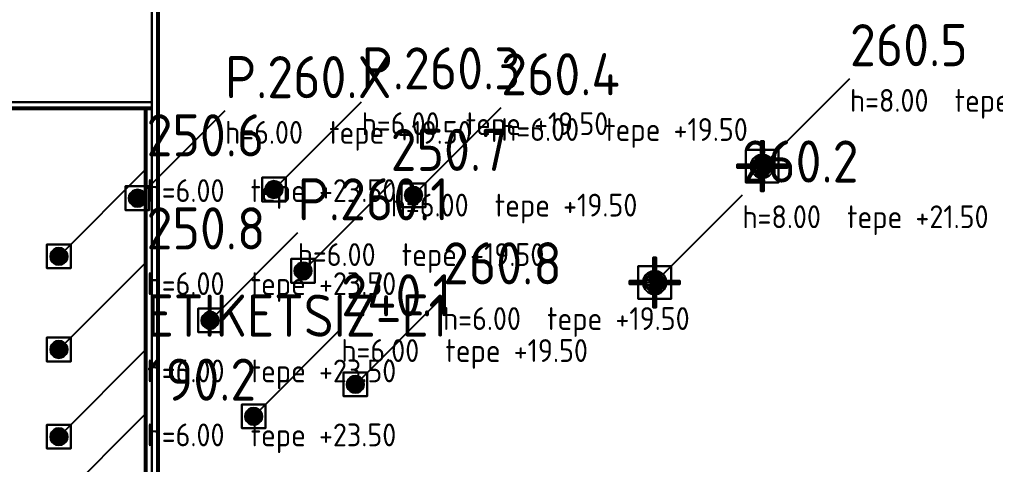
# Model space of a CAD drawing. Header units: millimetres. Extents: x 0 to 319848, y 0 to 191687.
# Drawn here: x 186377 to 242035, y 91239 to 116594 of the extents above; entities that cross this region are included whole.
import ezdxf

# ---------------------------------------------------------------- set-up
doc = ezdxf.new("R2010")
doc.units = ezdxf.units.MM
for name, color, linetype in [('00-SINIR', 8, 'Continuous'), ('05-CEPHE', 253, 'Continuous'), ('10-CATI-DOSEME', 254, 'Continuous'), ('11-PARAPET', 9, 'Continuous'), ('20-BACA-240', 110, 'Continuous'), ('20-BACA-250', 130, 'Continuous'), ('20-BACA-260', 150, 'Continuous'), ('20-BACA-ETIKETSIZ', 22, 'Continuous'), ('20-BACA-P', 92, 'Continuous'), ('30-BACA-KODU', 7, 'Continuous'), ('31-KILAVUZ-CIZGI', 8, 'Continuous')]:
    doc.layers.add(name, color=color, linetype=linetype)
doc.styles.add('ANNOT', font='isocp.shx')

# ---------------------------------------------------------------- blocks, each defined once
blk = doc.blocks.new('BACA_240_D800_H6000')
at = {"layer": '20-BACA-240'}
mesh = blk.add_polyface(dxfattribs=at)
corners = [(-680, -680), (680, -680), (680, 680), (-680, 680), (-680, -680, 400), (680, -680, 400), (680, 680, 400), (-680, 680, 400), (400, 0, 400), (380, 124, 400), (380, 124, 5550), (400, 0, 5550), (324, 235, 400), (324, 235, 5550), (235, 324, 400), (235, 324, 5550), (124, 380, 400), (124, 380, 5550), (0, 400, 400), (0, 400, 5550), (-124, 380, 400), (-124, 380, 5550), (-235, 324, 400), (-235, 324, 5550), (-324, 235, 400), (-324, 235, 5550), (-380, 124, 400), (-380, 124, 5550), (-400, 0, 400), (-400, 0, 5550), (-380, -124, 400), (-380, -124, 5550), (-324, -235, 400), (-324, -235, 5550), (-235, -324, 400), (-235, -324, 5550), (-124, -380, 400), (-124, -380, 5550), (0, -400, 400), (0, -400, 5550), (124, -380, 400), (124, -380, 5550), (235, -324, 400), (235, -324, 5550), (324, -235, 400), (324, -235, 5550), (380, -124, 400), (380, -124, 5550), (488, 0, 3130), (464, 151, 3130), (464, 151, 3270), (488, 0, 3270), (395, 287, 3130), (395, 287, 3270), (287, 395, 3130), (287, 395, 3270), (151, 464, 3130), (151, 464, 3270), (0, 488, 3130), (0, 488, 3270), (-151, 464, 3130), (-151, 464, 3270), (-287, 395, 3130), (-287, 395, 3270), (-395, 287, 3130), (-395, 287, 3270), (-464, 151, 3130), (-464, 151, 3270), (-488, 0, 3130), (-488, 0, 3270), (-464, -151, 3130), (-464, -151, 3270), (-395, -287, 3130), (-395, -287, 3270), (-287, -395, 3130), (-287, -395, 3270), (-151, -464, 3130), (-151, -464, 3270), (0, -488, 3130), (0, -488, 3270), (151, -464, 3130), (151, -464, 3270), (287, -395, 3130), (287, -395, 3270), (395, -287, 3130), (395, -287, 3270), (464, -151, 3130), (464, -151, 3270), (335, 109, 5850), (352, 0, 5850), (285, 207, 5850), (207, 285, 5850), (109, 335, 5850), (0, 352, 5850), (-109, 335, 5850), (-207, 285, 5850), (-285, 207, 5850), (-335, 109, 5850), (-352, 0, 5850), (-335, -109, 5850), (-285, -207, 5850), (-207, -285, 5850), (-109, -335, 5850), (0, -352, 5850), (109, -335, 5850), (207, -285, 5850), (285, -207, 5850), (335, -109, 5850), (380, 0, 5850), (361, 117, 5850), (361, 117, 6000), (380, 0, 6000), (307, 223, 5850), (307, 223, 6000), (223, 307, 5850), (223, 307, 6000), (117, 361, 5850), (117, 361, 6000), (0, 380, 5850), (0, 380, 6000), (-117, 361, 5850), (-117, 361, 6000), (-223, 307, 5850), (-223, 307, 6000), (-307, 223, 5850), (-307, 223, 6000), (-361, 117, 5850), (-361, 117, 6000), (-380, 0, 5850), (-380, 0, 6000), (-361, -117, 5850), (-361, -117, 6000), (-307, -223, 5850), (-307, -223, 6000), (-223, -307, 5850), (-223, -307, 6000), (-117, -361, 5850), (-117, -361, 6000), (0, -380, 5850), (0, -380, 6000), (117, -361, 5850), (117, -361, 6000), (223, -307, 5850), (223, -307, 6000), (307, -223, 5850), (307, -223, 6000), (361, -117, 5850), (361, -117, 6000)]
mesh.append_faces([[corners[k] for k in face] for face in [(0, 1, 2, 3), (4, 5, 6, 7), (0, 1, 5, 4), (1, 2, 6, 5), (2, 3, 7, 6), (3, 0, 4, 7), (8, 9, 10, 11), (9, 12, 13, 10), (12, 14, 15, 13), (14, 16, 17, 15), (16, 18, 19, 17), (18, 20, 21, 19), (20, 22, 23, 21), (22, 24, 25, 23), (24, 26, 27, 25), (26, 28, 29, 27), (28, 30, 31, 29), (30, 32, 33, 31), (32, 34, 35, 33), (34, 36, 37, 35), (36, 38, 39, 37), (38, 40, 41, 39), (40, 42, 43, 41), (42, 44, 45, 43), (44, 46, 47, 45), (46, 8, 11, 47), (8, 9, 12), (11, 10, 13), (8, 12, 14), (11, 13, 15), (8, 14, 16), (11, 15, 17), (8, 16, 18), (11, 17, 19), (8, 18, 20), (11, 19, 21), (8, 20, 22), (11, 21, 23), (8, 22, 24), (11, 23, 25), (8, 24, 26), (11, 25, 27), (8, 26, 28), (11, 27, 29), (8, 28, 30), (11, 29, 31), (8, 30, 32), (11, 31, 33), (8, 32, 34), (11, 33, 35), (8, 34, 36), (11, 35, 37), (8, 36, 38), (11, 37, 39), (8, 38, 40), (11, 39, 41), (8, 40, 42), (11, 41, 43), (8, 42, 44), (11, 43, 45), (8, 44, 46), (11, 45, 47), (48, 49, 50, 51), (49, 52, 53, 50), (52, 54, 55, 53), (54, 56, 57, 55), (56, 58, 59, 57), (58, 60, 61, 59), (60, 62, 63, 61), (62, 64, 65, 63), (64, 66, 67, 65), (66, 68, 69, 67), (68, 70, 71, 69), (70, 72, 73, 71), (72, 74, 75, 73), (74, 76, 77, 75), (76, 78, 79, 77), (78, 80, 81, 79), (80, 82, 83, 81), (82, 84, 85, 83), (84, 86, 87, 85), (86, 48, 51, 87), (11, 10, 88, 89), (10, 13, 90, 88), (13, 15, 91, 90), (15, 17, 92, 91), (17, 19, 93, 92), (19, 21, 94, 93), (21, 23, 95, 94), (23, 25, 96, 95), (25, 27, 97, 96), (27, 29, 98, 97), (29, 31, 99, 98), (31, 33, 100, 99), (33, 35, 101, 100), (35, 37, 102, 101), (37, 39, 103, 102), (39, 41, 104, 103), (41, 43, 105, 104), (43, 45, 106, 105), (45, 47, 107, 106), (47, 11, 89, 107), (108, 109, 110, 111), (109, 112, 113, 110), (112, 114, 115, 113), (114, 116, 117, 115), (116, 118, 119, 117), (118, 120, 121, 119), (120, 122, 123, 121), (122, 124, 125, 123), (124, 126, 127, 125), (126, 128, 129, 127), (128, 130, 131, 129), (130, 132, 133, 131), (132, 134, 135, 133), (134, 136, 137, 135), (136, 138, 139, 137), (138, 140, 141, 139), (140, 142, 143, 141), (142, 144, 145, 143), (144, 146, 147, 145), (146, 108, 111, 147), (108, 109, 112), (111, 110, 113), (108, 112, 114), (111, 113, 115), (108, 114, 116), (111, 115, 117), (108, 116, 118), (111, 117, 119), (108, 118, 120), (111, 119, 121), (108, 120, 122), (111, 121, 123), (108, 122, 124), (111, 123, 125), (108, 124, 126), (111, 125, 127), (108, 126, 128), (111, 127, 129), (108, 128, 130), (111, 129, 131), (108, 130, 132), (111, 131, 133), (108, 132, 134), (111, 133, 135), (108, 134, 136), (111, 135, 137), (108, 136, 138), (111, 137, 139), (108, 138, 140), (111, 139, 141), (108, 140, 142), (111, 141, 143), (108, 142, 144), (111, 143, 145), (108, 144, 146), (111, 145, 147)]])
blk = doc.blocks.new('BACA_250_D800_H6000')
at = {"layer": '20-BACA-250'}
mesh = blk.add_polyface(dxfattribs=at)
corners = [(-680, -680), (680, -680), (680, 680), (-680, 680), (-680, -680, 400), (680, -680, 400), (680, 680, 400), (-680, 680, 400), (400, 0, 400), (380, 124, 400), (380, 124, 5550), (400, 0, 5550), (324, 235, 400), (324, 235, 5550), (235, 324, 400), (235, 324, 5550), (124, 380, 400), (124, 380, 5550), (0, 400, 400), (0, 400, 5550), (-124, 380, 400), (-124, 380, 5550), (-235, 324, 400), (-235, 324, 5550), (-324, 235, 400), (-324, 235, 5550), (-380, 124, 400), (-380, 124, 5550), (-400, 0, 400), (-400, 0, 5550), (-380, -124, 400), (-380, -124, 5550), (-324, -235, 400), (-324, -235, 5550), (-235, -324, 400), (-235, -324, 5550), (-124, -380, 400), (-124, -380, 5550), (0, -400, 400), (0, -400, 5550), (124, -380, 400), (124, -380, 5550), (235, -324, 400), (235, -324, 5550), (324, -235, 400), (324, -235, 5550), (380, -124, 400), (380, -124, 5550), (488, 0, 3130), (464, 151, 3130), (464, 151, 3270), (488, 0, 3270), (395, 287, 3130), (395, 287, 3270), (287, 395, 3130), (287, 395, 3270), (151, 464, 3130), (151, 464, 3270), (0, 488, 3130), (0, 488, 3270), (-151, 464, 3130), (-151, 464, 3270), (-287, 395, 3130), (-287, 395, 3270), (-395, 287, 3130), (-395, 287, 3270), (-464, 151, 3130), (-464, 151, 3270), (-488, 0, 3130), (-488, 0, 3270), (-464, -151, 3130), (-464, -151, 3270), (-395, -287, 3130), (-395, -287, 3270), (-287, -395, 3130), (-287, -395, 3270), (-151, -464, 3130), (-151, -464, 3270), (0, -488, 3130), (0, -488, 3270), (151, -464, 3130), (151, -464, 3270), (287, -395, 3130), (287, -395, 3270), (395, -287, 3130), (395, -287, 3270), (464, -151, 3130), (464, -151, 3270), (335, 109, 5850), (352, 0, 5850), (285, 207, 5850), (207, 285, 5850), (109, 335, 5850), (0, 352, 5850), (-109, 335, 5850), (-207, 285, 5850), (-285, 207, 5850), (-335, 109, 5850), (-352, 0, 5850), (-335, -109, 5850), (-285, -207, 5850), (-207, -285, 5850), (-109, -335, 5850), (0, -352, 5850), (109, -335, 5850), (207, -285, 5850), (285, -207, 5850), (335, -109, 5850), (380, 0, 5850), (361, 117, 5850), (361, 117, 6000), (380, 0, 6000), (307, 223, 5850), (307, 223, 6000), (223, 307, 5850), (223, 307, 6000), (117, 361, 5850), (117, 361, 6000), (0, 380, 5850), (0, 380, 6000), (-117, 361, 5850), (-117, 361, 6000), (-223, 307, 5850), (-223, 307, 6000), (-307, 223, 5850), (-307, 223, 6000), (-361, 117, 5850), (-361, 117, 6000), (-380, 0, 5850), (-380, 0, 6000), (-361, -117, 5850), (-361, -117, 6000), (-307, -223, 5850), (-307, -223, 6000), (-223, -307, 5850), (-223, -307, 6000), (-117, -361, 5850), (-117, -361, 6000), (0, -380, 5850), (0, -380, 6000), (117, -361, 5850), (117, -361, 6000), (223, -307, 5850), (223, -307, 6000), (307, -223, 5850), (307, -223, 6000), (361, -117, 5850), (361, -117, 6000)]
mesh.append_faces([[corners[k] for k in face] for face in [(0, 1, 2, 3), (4, 5, 6, 7), (0, 1, 5, 4), (1, 2, 6, 5), (2, 3, 7, 6), (3, 0, 4, 7), (8, 9, 10, 11), (9, 12, 13, 10), (12, 14, 15, 13), (14, 16, 17, 15), (16, 18, 19, 17), (18, 20, 21, 19), (20, 22, 23, 21), (22, 24, 25, 23), (24, 26, 27, 25), (26, 28, 29, 27), (28, 30, 31, 29), (30, 32, 33, 31), (32, 34, 35, 33), (34, 36, 37, 35), (36, 38, 39, 37), (38, 40, 41, 39), (40, 42, 43, 41), (42, 44, 45, 43), (44, 46, 47, 45), (46, 8, 11, 47), (8, 9, 12), (11, 10, 13), (8, 12, 14), (11, 13, 15), (8, 14, 16), (11, 15, 17), (8, 16, 18), (11, 17, 19), (8, 18, 20), (11, 19, 21), (8, 20, 22), (11, 21, 23), (8, 22, 24), (11, 23, 25), (8, 24, 26), (11, 25, 27), (8, 26, 28), (11, 27, 29), (8, 28, 30), (11, 29, 31), (8, 30, 32), (11, 31, 33), (8, 32, 34), (11, 33, 35), (8, 34, 36), (11, 35, 37), (8, 36, 38), (11, 37, 39), (8, 38, 40), (11, 39, 41), (8, 40, 42), (11, 41, 43), (8, 42, 44), (11, 43, 45), (8, 44, 46), (11, 45, 47), (48, 49, 50, 51), (49, 52, 53, 50), (52, 54, 55, 53), (54, 56, 57, 55), (56, 58, 59, 57), (58, 60, 61, 59), (60, 62, 63, 61), (62, 64, 65, 63), (64, 66, 67, 65), (66, 68, 69, 67), (68, 70, 71, 69), (70, 72, 73, 71), (72, 74, 75, 73), (74, 76, 77, 75), (76, 78, 79, 77), (78, 80, 81, 79), (80, 82, 83, 81), (82, 84, 85, 83), (84, 86, 87, 85), (86, 48, 51, 87), (11, 10, 88, 89), (10, 13, 90, 88), (13, 15, 91, 90), (15, 17, 92, 91), (17, 19, 93, 92), (19, 21, 94, 93), (21, 23, 95, 94), (23, 25, 96, 95), (25, 27, 97, 96), (27, 29, 98, 97), (29, 31, 99, 98), (31, 33, 100, 99), (33, 35, 101, 100), (35, 37, 102, 101), (37, 39, 103, 102), (39, 41, 104, 103), (41, 43, 105, 104), (43, 45, 106, 105), (45, 47, 107, 106), (47, 11, 89, 107), (108, 109, 110, 111), (109, 112, 113, 110), (112, 114, 115, 113), (114, 116, 117, 115), (116, 118, 119, 117), (118, 120, 121, 119), (120, 122, 123, 121), (122, 124, 125, 123), (124, 126, 127, 125), (126, 128, 129, 127), (128, 130, 131, 129), (130, 132, 133, 131), (132, 134, 135, 133), (134, 136, 137, 135), (136, 138, 139, 137), (138, 140, 141, 139), (140, 142, 143, 141), (142, 144, 145, 143), (144, 146, 147, 145), (146, 108, 111, 147), (108, 109, 112), (111, 110, 113), (108, 112, 114), (111, 113, 115), (108, 114, 116), (111, 115, 117), (108, 116, 118), (111, 117, 119), (108, 118, 120), (111, 119, 121), (108, 120, 122), (111, 121, 123), (108, 122, 124), (111, 123, 125), (108, 124, 126), (111, 125, 127), (108, 126, 128), (111, 127, 129), (108, 128, 130), (111, 129, 131), (108, 130, 132), (111, 131, 133), (108, 132, 134), (111, 133, 135), (108, 134, 136), (111, 135, 137), (108, 136, 138), (111, 137, 139), (108, 138, 140), (111, 139, 141), (108, 140, 142), (111, 141, 143), (108, 142, 144), (111, 143, 145), (108, 144, 146), (111, 145, 147)]])
blk = doc.blocks.new('BACA_260_D1100_H8000')
at = {"layer": '20-BACA-260'}
for p, q in [((0, 1430, 180), (0, 550, 4400)), ((-1430, 0, 180), (-550, 0, 4400)), ((1430, 0, 180), (550, 0, 4400)), ((0, -1430, 180), (0, -550, 4400))]:
    blk.add_line(p, q, dxfattribs=at)
mesh = blk.add_polyface(dxfattribs=at)
corners = [(-90, 495), (90, 495), (90, 1430), (-90, 1430), (-90, 495, 180), (90, 495, 180), (90, 1430, 180), (-90, 1430, 180)]
mesh.append_faces([[corners[k] for k in face] for face in [(0, 1, 2, 3), (4, 5, 6, 7), (0, 1, 5, 4), (1, 2, 6, 5), (2, 3, 7, 6), (3, 0, 4, 7)]])
mesh = blk.add_polyface(dxfattribs=at)
corners = [(-935, -935), (935, -935), (935, 935), (-935, 935), (-935, -935, 400), (935, -935, 400), (935, 935, 400), (-935, 935, 400), (550, 0, 400), (523, 170, 400), (523, 170, 7550), (550, 0, 7550), (445, 323, 400), (445, 323, 7550), (323, 445, 400), (323, 445, 7550), (170, 523, 400), (170, 523, 7550), (0, 550, 400), (0, 550, 7550), (-170, 523, 400), (-170, 523, 7550), (-323, 445, 400), (-323, 445, 7550), (-445, 323, 400), (-445, 323, 7550), (-523, 170, 400), (-523, 170, 7550), (-550, 0, 400), (-550, 0, 7550), (-523, -170, 400), (-523, -170, 7550), (-445, -323, 400), (-445, -323, 7550), (-323, -445, 400), (-323, -445, 7550), (-170, -523, 400), (-170, -523, 7550), (0, -550, 400), (0, -550, 7550), (170, -523, 400), (170, -523, 7550), (323, -445, 400), (323, -445, 7550), (445, -323, 400), (445, -323, 7550), (523, -170, 400), (523, -170, 7550), (671, 0, 4130), (638, 207, 4130), (638, 207, 4270), (671, 0, 4270), (543, 394, 4130), (543, 394, 4270), (394, 543, 4130), (394, 543, 4270), (207, 638, 4130), (207, 638, 4270), (0, 671, 4130), (0, 671, 4270), (-207, 638, 4130), (-207, 638, 4270), (-394, 543, 4130), (-394, 543, 4270), (-543, 394, 4130), (-543, 394, 4270), (-638, 207, 4130), (-638, 207, 4270), (-671, 0, 4130), (-671, 0, 4270), (-638, -207, 4130), (-638, -207, 4270), (-543, -394, 4130), (-543, -394, 4270), (-394, -543, 4130), (-394, -543, 4270), (-207, -638, 4130), (-207, -638, 4270), (0, -671, 4130), (0, -671, 4270), (207, -638, 4130), (207, -638, 4270), (394, -543, 4130), (394, -543, 4270), (543, -394, 4130), (543, -394, 4270), (638, -207, 4130), (638, -207, 4270), (460, 150, 7850), (484, 0, 7850), (392, 284, 7850), (284, 392, 7850), (150, 460, 7850), (0, 484, 7850), (-150, 460, 7850), (-284, 392, 7850), (-392, 284, 7850), (-460, 150, 7850), (-484, 0, 7850), (-460, -150, 7850), (-392, -284, 7850), (-284, -392, 7850), (-150, -460, 7850), (0, -484, 7850), (150, -460, 7850), (284, -392, 7850), (392, -284, 7850), (460, -150, 7850), (522, 0, 7850), (497, 161, 7850), (497, 161, 8000), (522, 0, 8000), (423, 307, 7850), (423, 307, 8000), (307, 423, 7850), (307, 423, 8000), (161, 497, 7850), (161, 497, 8000), (0, 522, 7850), (0, 522, 8000), (-161, 497, 7850), (-161, 497, 8000), (-307, 423, 7850), (-307, 423, 8000), (-423, 307, 7850), (-423, 307, 8000), (-497, 161, 7850), (-497, 161, 8000), (-522, 0, 7850), (-522, 0, 8000), (-497, -161, 7850), (-497, -161, 8000), (-423, -307, 7850), (-423, -307, 8000), (-307, -423, 7850), (-307, -423, 8000), (-161, -497, 7850), (-161, -497, 8000), (0, -522, 7850), (0, -522, 8000), (161, -497, 7850), (161, -497, 8000), (307, -423, 7850), (307, -423, 8000), (423, -307, 7850), (423, -307, 8000), (497, -161, 7850), (497, -161, 8000)]
mesh.append_faces([[corners[k] for k in face] for face in [(0, 1, 2, 3), (4, 5, 6, 7), (0, 1, 5, 4), (1, 2, 6, 5), (2, 3, 7, 6), (3, 0, 4, 7), (8, 9, 10, 11), (9, 12, 13, 10), (12, 14, 15, 13), (14, 16, 17, 15), (16, 18, 19, 17), (18, 20, 21, 19), (20, 22, 23, 21), (22, 24, 25, 23), (24, 26, 27, 25), (26, 28, 29, 27), (28, 30, 31, 29), (30, 32, 33, 31), (32, 34, 35, 33), (34, 36, 37, 35), (36, 38, 39, 37), (38, 40, 41, 39), (40, 42, 43, 41), (42, 44, 45, 43), (44, 46, 47, 45), (46, 8, 11, 47), (8, 9, 12), (11, 10, 13), (8, 12, 14), (11, 13, 15), (8, 14, 16), (11, 15, 17), (8, 16, 18), (11, 17, 19), (8, 18, 20), (11, 19, 21), (8, 20, 22), (11, 21, 23), (8, 22, 24), (11, 23, 25), (8, 24, 26), (11, 25, 27), (8, 26, 28), (11, 27, 29), (8, 28, 30), (11, 29, 31), (8, 30, 32), (11, 31, 33), (8, 32, 34), (11, 33, 35), (8, 34, 36), (11, 35, 37), (8, 36, 38), (11, 37, 39), (8, 38, 40), (11, 39, 41), (8, 40, 42), (11, 41, 43), (8, 42, 44), (11, 43, 45), (8, 44, 46), (11, 45, 47), (48, 49, 50, 51), (49, 52, 53, 50), (52, 54, 55, 53), (54, 56, 57, 55), (56, 58, 59, 57), (58, 60, 61, 59), (60, 62, 63, 61), (62, 64, 65, 63), (64, 66, 67, 65), (66, 68, 69, 67), (68, 70, 71, 69), (70, 72, 73, 71), (72, 74, 75, 73), (74, 76, 77, 75), (76, 78, 79, 77), (78, 80, 81, 79), (80, 82, 83, 81), (82, 84, 85, 83), (84, 86, 87, 85), (86, 48, 51, 87), (11, 10, 88, 89), (10, 13, 90, 88), (13, 15, 91, 90), (15, 17, 92, 91), (17, 19, 93, 92), (19, 21, 94, 93), (21, 23, 95, 94), (23, 25, 96, 95), (25, 27, 97, 96), (27, 29, 98, 97), (29, 31, 99, 98), (31, 33, 100, 99), (33, 35, 101, 100), (35, 37, 102, 101), (37, 39, 103, 102), (39, 41, 104, 103), (41, 43, 105, 104), (43, 45, 106, 105), (45, 47, 107, 106), (47, 11, 89, 107), (108, 109, 110, 111), (109, 112, 113, 110), (112, 114, 115, 113), (114, 116, 117, 115), (116, 118, 119, 117), (118, 120, 121, 119), (120, 122, 123, 121), (122, 124, 125, 123), (124, 126, 127, 125), (126, 128, 129, 127), (128, 130, 131, 129), (130, 132, 133, 131), (132, 134, 135, 133), (134, 136, 137, 135), (136, 138, 139, 137), (138, 140, 141, 139), (140, 142, 143, 141), (142, 144, 145, 143), (144, 146, 147, 145), (146, 108, 111, 147), (108, 109, 112), (111, 110, 113), (108, 112, 114), (111, 113, 115), (108, 114, 116), (111, 115, 117), (108, 116, 118), (111, 117, 119), (108, 118, 120), (111, 119, 121), (108, 120, 122), (111, 121, 123), (108, 122, 124), (111, 123, 125), (108, 124, 126), (111, 125, 127), (108, 126, 128), (111, 127, 129), (108, 128, 130), (111, 129, 131), (108, 130, 132), (111, 131, 133), (108, 132, 134), (111, 133, 135), (108, 134, 136), (111, 135, 137), (108, 136, 138), (111, 137, 139), (108, 138, 140), (111, 139, 141), (108, 140, 142), (111, 141, 143), (108, 142, 144), (111, 143, 145), (108, 144, 146), (111, 145, 147)]])
mesh = blk.add_polyface(dxfattribs=at)
corners = [(-1430, -90), (-495, -90), (-495, 90), (-1430, 90), (-1430, -90, 180), (-495, -90, 180), (-495, 90, 180), (-1430, 90, 180)]
mesh.append_faces([[corners[k] for k in face] for face in [(0, 1, 2, 3), (4, 5, 6, 7), (0, 1, 5, 4), (1, 2, 6, 5), (2, 3, 7, 6), (3, 0, 4, 7)]])
mesh = blk.add_polyface(dxfattribs=at)
corners = [(495, -90), (1430, -90), (1430, 90), (495, 90), (495, -90, 180), (1430, -90, 180), (1430, 90, 180), (495, 90, 180)]
mesh.append_faces([[corners[k] for k in face] for face in [(0, 1, 2, 3), (4, 5, 6, 7), (0, 1, 5, 4), (1, 2, 6, 5), (2, 3, 7, 6), (3, 0, 4, 7)]])
mesh = blk.add_polyface(dxfattribs=at)
corners = [(-90, -1430), (90, -1430), (90, -495), (-90, -495), (-90, -1430, 180), (90, -1430, 180), (90, -495, 180), (-90, -495, 180)]
mesh.append_faces([[corners[k] for k in face] for face in [(0, 1, 2, 3), (4, 5, 6, 7), (0, 1, 5, 4), (1, 2, 6, 5), (2, 3, 7, 6), (3, 0, 4, 7)]])
blk = doc.blocks.new('BACA_260_D800_H6000')
at = {"layer": '20-BACA-260'}
mesh = blk.add_polyface(dxfattribs=at)
corners = [(-680, -680), (680, -680), (680, 680), (-680, 680), (-680, -680, 400), (680, -680, 400), (680, 680, 400), (-680, 680, 400), (400, 0, 400), (380, 124, 400), (380, 124, 5550), (400, 0, 5550), (324, 235, 400), (324, 235, 5550), (235, 324, 400), (235, 324, 5550), (124, 380, 400), (124, 380, 5550), (0, 400, 400), (0, 400, 5550), (-124, 380, 400), (-124, 380, 5550), (-235, 324, 400), (-235, 324, 5550), (-324, 235, 400), (-324, 235, 5550), (-380, 124, 400), (-380, 124, 5550), (-400, 0, 400), (-400, 0, 5550), (-380, -124, 400), (-380, -124, 5550), (-324, -235, 400), (-324, -235, 5550), (-235, -324, 400), (-235, -324, 5550), (-124, -380, 400), (-124, -380, 5550), (0, -400, 400), (0, -400, 5550), (124, -380, 400), (124, -380, 5550), (235, -324, 400), (235, -324, 5550), (324, -235, 400), (324, -235, 5550), (380, -124, 400), (380, -124, 5550), (488, 0, 3130), (464, 151, 3130), (464, 151, 3270), (488, 0, 3270), (395, 287, 3130), (395, 287, 3270), (287, 395, 3130), (287, 395, 3270), (151, 464, 3130), (151, 464, 3270), (0, 488, 3130), (0, 488, 3270), (-151, 464, 3130), (-151, 464, 3270), (-287, 395, 3130), (-287, 395, 3270), (-395, 287, 3130), (-395, 287, 3270), (-464, 151, 3130), (-464, 151, 3270), (-488, 0, 3130), (-488, 0, 3270), (-464, -151, 3130), (-464, -151, 3270), (-395, -287, 3130), (-395, -287, 3270), (-287, -395, 3130), (-287, -395, 3270), (-151, -464, 3130), (-151, -464, 3270), (0, -488, 3130), (0, -488, 3270), (151, -464, 3130), (151, -464, 3270), (287, -395, 3130), (287, -395, 3270), (395, -287, 3130), (395, -287, 3270), (464, -151, 3130), (464, -151, 3270), (335, 109, 5850), (352, 0, 5850), (285, 207, 5850), (207, 285, 5850), (109, 335, 5850), (0, 352, 5850), (-109, 335, 5850), (-207, 285, 5850), (-285, 207, 5850), (-335, 109, 5850), (-352, 0, 5850), (-335, -109, 5850), (-285, -207, 5850), (-207, -285, 5850), (-109, -335, 5850), (0, -352, 5850), (109, -335, 5850), (207, -285, 5850), (285, -207, 5850), (335, -109, 5850), (380, 0, 5850), (361, 117, 5850), (361, 117, 6000), (380, 0, 6000), (307, 223, 5850), (307, 223, 6000), (223, 307, 5850), (223, 307, 6000), (117, 361, 5850), (117, 361, 6000), (0, 380, 5850), (0, 380, 6000), (-117, 361, 5850), (-117, 361, 6000), (-223, 307, 5850), (-223, 307, 6000), (-307, 223, 5850), (-307, 223, 6000), (-361, 117, 5850), (-361, 117, 6000), (-380, 0, 5850), (-380, 0, 6000), (-361, -117, 5850), (-361, -117, 6000), (-307, -223, 5850), (-307, -223, 6000), (-223, -307, 5850), (-223, -307, 6000), (-117, -361, 5850), (-117, -361, 6000), (0, -380, 5850), (0, -380, 6000), (117, -361, 5850), (117, -361, 6000), (223, -307, 5850), (223, -307, 6000), (307, -223, 5850), (307, -223, 6000), (361, -117, 5850), (361, -117, 6000)]
mesh.append_faces([[corners[k] for k in face] for face in [(0, 1, 2, 3), (4, 5, 6, 7), (0, 1, 5, 4), (1, 2, 6, 5), (2, 3, 7, 6), (3, 0, 4, 7), (8, 9, 10, 11), (9, 12, 13, 10), (12, 14, 15, 13), (14, 16, 17, 15), (16, 18, 19, 17), (18, 20, 21, 19), (20, 22, 23, 21), (22, 24, 25, 23), (24, 26, 27, 25), (26, 28, 29, 27), (28, 30, 31, 29), (30, 32, 33, 31), (32, 34, 35, 33), (34, 36, 37, 35), (36, 38, 39, 37), (38, 40, 41, 39), (40, 42, 43, 41), (42, 44, 45, 43), (44, 46, 47, 45), (46, 8, 11, 47), (8, 9, 12), (11, 10, 13), (8, 12, 14), (11, 13, 15), (8, 14, 16), (11, 15, 17), (8, 16, 18), (11, 17, 19), (8, 18, 20), (11, 19, 21), (8, 20, 22), (11, 21, 23), (8, 22, 24), (11, 23, 25), (8, 24, 26), (11, 25, 27), (8, 26, 28), (11, 27, 29), (8, 28, 30), (11, 29, 31), (8, 30, 32), (11, 31, 33), (8, 32, 34), (11, 33, 35), (8, 34, 36), (11, 35, 37), (8, 36, 38), (11, 37, 39), (8, 38, 40), (11, 39, 41), (8, 40, 42), (11, 41, 43), (8, 42, 44), (11, 43, 45), (8, 44, 46), (11, 45, 47), (48, 49, 50, 51), (49, 52, 53, 50), (52, 54, 55, 53), (54, 56, 57, 55), (56, 58, 59, 57), (58, 60, 61, 59), (60, 62, 63, 61), (62, 64, 65, 63), (64, 66, 67, 65), (66, 68, 69, 67), (68, 70, 71, 69), (70, 72, 73, 71), (72, 74, 75, 73), (74, 76, 77, 75), (76, 78, 79, 77), (78, 80, 81, 79), (80, 82, 83, 81), (82, 84, 85, 83), (84, 86, 87, 85), (86, 48, 51, 87), (11, 10, 88, 89), (10, 13, 90, 88), (13, 15, 91, 90), (15, 17, 92, 91), (17, 19, 93, 92), (19, 21, 94, 93), (21, 23, 95, 94), (23, 25, 96, 95), (25, 27, 97, 96), (27, 29, 98, 97), (29, 31, 99, 98), (31, 33, 100, 99), (33, 35, 101, 100), (35, 37, 102, 101), (37, 39, 103, 102), (39, 41, 104, 103), (41, 43, 105, 104), (43, 45, 106, 105), (45, 47, 107, 106), (47, 11, 89, 107), (108, 109, 110, 111), (109, 112, 113, 110), (112, 114, 115, 113), (114, 116, 117, 115), (116, 118, 119, 117), (118, 120, 121, 119), (120, 122, 123, 121), (122, 124, 125, 123), (124, 126, 127, 125), (126, 128, 129, 127), (128, 130, 131, 129), (130, 132, 133, 131), (132, 134, 135, 133), (134, 136, 137, 135), (136, 138, 139, 137), (138, 140, 141, 139), (140, 142, 143, 141), (142, 144, 145, 143), (144, 146, 147, 145), (146, 108, 111, 147), (108, 109, 112), (111, 110, 113), (108, 112, 114), (111, 113, 115), (108, 114, 116), (111, 115, 117), (108, 116, 118), (111, 117, 119), (108, 118, 120), (111, 119, 121), (108, 120, 122), (111, 121, 123), (108, 122, 124), (111, 123, 125), (108, 124, 126), (111, 125, 127), (108, 126, 128), (111, 127, 129), (108, 128, 130), (111, 129, 131), (108, 130, 132), (111, 131, 133), (108, 132, 134), (111, 133, 135), (108, 134, 136), (111, 135, 137), (108, 136, 138), (111, 137, 139), (108, 138, 140), (111, 139, 141), (108, 140, 142), (111, 141, 143), (108, 142, 144), (111, 143, 145), (108, 144, 146), (111, 145, 147)]])
blk = doc.blocks.new('BACA_P_D800_H6000')
at = {"layer": '20-BACA-P'}
mesh = blk.add_polyface(dxfattribs=at)
corners = [(-680, -680), (680, -680), (680, 680), (-680, 680), (-680, -680, 400), (680, -680, 400), (680, 680, 400), (-680, 680, 400), (400, 0, 400), (380, 124, 400), (380, 124, 5550), (400, 0, 5550), (324, 235, 400), (324, 235, 5550), (235, 324, 400), (235, 324, 5550), (124, 380, 400), (124, 380, 5550), (0, 400, 400), (0, 400, 5550), (-124, 380, 400), (-124, 380, 5550), (-235, 324, 400), (-235, 324, 5550), (-324, 235, 400), (-324, 235, 5550), (-380, 124, 400), (-380, 124, 5550), (-400, 0, 400), (-400, 0, 5550), (-380, -124, 400), (-380, -124, 5550), (-324, -235, 400), (-324, -235, 5550), (-235, -324, 400), (-235, -324, 5550), (-124, -380, 400), (-124, -380, 5550), (0, -400, 400), (0, -400, 5550), (124, -380, 400), (124, -380, 5550), (235, -324, 400), (235, -324, 5550), (324, -235, 400), (324, -235, 5550), (380, -124, 400), (380, -124, 5550), (488, 0, 3130), (464, 151, 3130), (464, 151, 3270), (488, 0, 3270), (395, 287, 3130), (395, 287, 3270), (287, 395, 3130), (287, 395, 3270), (151, 464, 3130), (151, 464, 3270), (0, 488, 3130), (0, 488, 3270), (-151, 464, 3130), (-151, 464, 3270), (-287, 395, 3130), (-287, 395, 3270), (-395, 287, 3130), (-395, 287, 3270), (-464, 151, 3130), (-464, 151, 3270), (-488, 0, 3130), (-488, 0, 3270), (-464, -151, 3130), (-464, -151, 3270), (-395, -287, 3130), (-395, -287, 3270), (-287, -395, 3130), (-287, -395, 3270), (-151, -464, 3130), (-151, -464, 3270), (0, -488, 3130), (0, -488, 3270), (151, -464, 3130), (151, -464, 3270), (287, -395, 3130), (287, -395, 3270), (395, -287, 3130), (395, -287, 3270), (464, -151, 3130), (464, -151, 3270), (335, 109, 5850), (352, 0, 5850), (285, 207, 5850), (207, 285, 5850), (109, 335, 5850), (0, 352, 5850), (-109, 335, 5850), (-207, 285, 5850), (-285, 207, 5850), (-335, 109, 5850), (-352, 0, 5850), (-335, -109, 5850), (-285, -207, 5850), (-207, -285, 5850), (-109, -335, 5850), (0, -352, 5850), (109, -335, 5850), (207, -285, 5850), (285, -207, 5850), (335, -109, 5850), (380, 0, 5850), (361, 117, 5850), (361, 117, 6000), (380, 0, 6000), (307, 223, 5850), (307, 223, 6000), (223, 307, 5850), (223, 307, 6000), (117, 361, 5850), (117, 361, 6000), (0, 380, 5850), (0, 380, 6000), (-117, 361, 5850), (-117, 361, 6000), (-223, 307, 5850), (-223, 307, 6000), (-307, 223, 5850), (-307, 223, 6000), (-361, 117, 5850), (-361, 117, 6000), (-380, 0, 5850), (-380, 0, 6000), (-361, -117, 5850), (-361, -117, 6000), (-307, -223, 5850), (-307, -223, 6000), (-223, -307, 5850), (-223, -307, 6000), (-117, -361, 5850), (-117, -361, 6000), (0, -380, 5850), (0, -380, 6000), (117, -361, 5850), (117, -361, 6000), (223, -307, 5850), (223, -307, 6000), (307, -223, 5850), (307, -223, 6000), (361, -117, 5850), (361, -117, 6000)]
mesh.append_faces([[corners[k] for k in face] for face in [(0, 1, 2, 3), (4, 5, 6, 7), (0, 1, 5, 4), (1, 2, 6, 5), (2, 3, 7, 6), (3, 0, 4, 7), (8, 9, 10, 11), (9, 12, 13, 10), (12, 14, 15, 13), (14, 16, 17, 15), (16, 18, 19, 17), (18, 20, 21, 19), (20, 22, 23, 21), (22, 24, 25, 23), (24, 26, 27, 25), (26, 28, 29, 27), (28, 30, 31, 29), (30, 32, 33, 31), (32, 34, 35, 33), (34, 36, 37, 35), (36, 38, 39, 37), (38, 40, 41, 39), (40, 42, 43, 41), (42, 44, 45, 43), (44, 46, 47, 45), (46, 8, 11, 47), (8, 9, 12), (11, 10, 13), (8, 12, 14), (11, 13, 15), (8, 14, 16), (11, 15, 17), (8, 16, 18), (11, 17, 19), (8, 18, 20), (11, 19, 21), (8, 20, 22), (11, 21, 23), (8, 22, 24), (11, 23, 25), (8, 24, 26), (11, 25, 27), (8, 26, 28), (11, 27, 29), (8, 28, 30), (11, 29, 31), (8, 30, 32), (11, 31, 33), (8, 32, 34), (11, 33, 35), (8, 34, 36), (11, 35, 37), (8, 36, 38), (11, 37, 39), (8, 38, 40), (11, 39, 41), (8, 40, 42), (11, 41, 43), (8, 42, 44), (11, 43, 45), (8, 44, 46), (11, 45, 47), (48, 49, 50, 51), (49, 52, 53, 50), (52, 54, 55, 53), (54, 56, 57, 55), (56, 58, 59, 57), (58, 60, 61, 59), (60, 62, 63, 61), (62, 64, 65, 63), (64, 66, 67, 65), (66, 68, 69, 67), (68, 70, 71, 69), (70, 72, 73, 71), (72, 74, 75, 73), (74, 76, 77, 75), (76, 78, 79, 77), (78, 80, 81, 79), (80, 82, 83, 81), (82, 84, 85, 83), (84, 86, 87, 85), (86, 48, 51, 87), (11, 10, 88, 89), (10, 13, 90, 88), (13, 15, 91, 90), (15, 17, 92, 91), (17, 19, 93, 92), (19, 21, 94, 93), (21, 23, 95, 94), (23, 25, 96, 95), (25, 27, 97, 96), (27, 29, 98, 97), (29, 31, 99, 98), (31, 33, 100, 99), (33, 35, 101, 100), (35, 37, 102, 101), (37, 39, 103, 102), (39, 41, 104, 103), (41, 43, 105, 104), (43, 45, 106, 105), (45, 47, 107, 106), (47, 11, 89, 107), (108, 109, 110, 111), (109, 112, 113, 110), (112, 114, 115, 113), (114, 116, 117, 115), (116, 118, 119, 117), (118, 120, 121, 119), (120, 122, 123, 121), (122, 124, 125, 123), (124, 126, 127, 125), (126, 128, 129, 127), (128, 130, 131, 129), (130, 132, 133, 131), (132, 134, 135, 133), (134, 136, 137, 135), (136, 138, 139, 137), (138, 140, 141, 139), (140, 142, 143, 141), (142, 144, 145, 143), (144, 146, 147, 145), (146, 108, 111, 147), (108, 109, 112), (111, 110, 113), (108, 112, 114), (111, 113, 115), (108, 114, 116), (111, 115, 117), (108, 116, 118), (111, 117, 119), (108, 118, 120), (111, 119, 121), (108, 120, 122), (111, 121, 123), (108, 122, 124), (111, 123, 125), (108, 124, 126), (111, 125, 127), (108, 126, 128), (111, 127, 129), (108, 128, 130), (111, 129, 131), (108, 130, 132), (111, 131, 133), (108, 132, 134), (111, 133, 135), (108, 134, 136), (111, 135, 137), (108, 136, 138), (111, 137, 139), (108, 138, 140), (111, 139, 141), (108, 140, 142), (111, 141, 143), (108, 142, 144), (111, 143, 145), (108, 144, 146), (111, 145, 147)]])
blk = doc.blocks.new('BACA_ETIKETSIZ_D800_H6000')
at = {"layer": '20-BACA-ETIKETSIZ'}
mesh = blk.add_polyface(dxfattribs=at)
corners = [(-680, -680), (680, -680), (680, 680), (-680, 680), (-680, -680, 400), (680, -680, 400), (680, 680, 400), (-680, 680, 400), (400, 0, 400), (380, 124, 400), (380, 124, 5550), (400, 0, 5550), (324, 235, 400), (324, 235, 5550), (235, 324, 400), (235, 324, 5550), (124, 380, 400), (124, 380, 5550), (0, 400, 400), (0, 400, 5550), (-124, 380, 400), (-124, 380, 5550), (-235, 324, 400), (-235, 324, 5550), (-324, 235, 400), (-324, 235, 5550), (-380, 124, 400), (-380, 124, 5550), (-400, 0, 400), (-400, 0, 5550), (-380, -124, 400), (-380, -124, 5550), (-324, -235, 400), (-324, -235, 5550), (-235, -324, 400), (-235, -324, 5550), (-124, -380, 400), (-124, -380, 5550), (0, -400, 400), (0, -400, 5550), (124, -380, 400), (124, -380, 5550), (235, -324, 400), (235, -324, 5550), (324, -235, 400), (324, -235, 5550), (380, -124, 400), (380, -124, 5550), (488, 0, 3130), (464, 151, 3130), (464, 151, 3270), (488, 0, 3270), (395, 287, 3130), (395, 287, 3270), (287, 395, 3130), (287, 395, 3270), (151, 464, 3130), (151, 464, 3270), (0, 488, 3130), (0, 488, 3270), (-151, 464, 3130), (-151, 464, 3270), (-287, 395, 3130), (-287, 395, 3270), (-395, 287, 3130), (-395, 287, 3270), (-464, 151, 3130), (-464, 151, 3270), (-488, 0, 3130), (-488, 0, 3270), (-464, -151, 3130), (-464, -151, 3270), (-395, -287, 3130), (-395, -287, 3270), (-287, -395, 3130), (-287, -395, 3270), (-151, -464, 3130), (-151, -464, 3270), (0, -488, 3130), (0, -488, 3270), (151, -464, 3130), (151, -464, 3270), (287, -395, 3130), (287, -395, 3270), (395, -287, 3130), (395, -287, 3270), (464, -151, 3130), (464, -151, 3270), (335, 109, 5850), (352, 0, 5850), (285, 207, 5850), (207, 285, 5850), (109, 335, 5850), (0, 352, 5850), (-109, 335, 5850), (-207, 285, 5850), (-285, 207, 5850), (-335, 109, 5850), (-352, 0, 5850), (-335, -109, 5850), (-285, -207, 5850), (-207, -285, 5850), (-109, -335, 5850), (0, -352, 5850), (109, -335, 5850), (207, -285, 5850), (285, -207, 5850), (335, -109, 5850), (380, 0, 5850), (361, 117, 5850), (361, 117, 6000), (380, 0, 6000), (307, 223, 5850), (307, 223, 6000), (223, 307, 5850), (223, 307, 6000), (117, 361, 5850), (117, 361, 6000), (0, 380, 5850), (0, 380, 6000), (-117, 361, 5850), (-117, 361, 6000), (-223, 307, 5850), (-223, 307, 6000), (-307, 223, 5850), (-307, 223, 6000), (-361, 117, 5850), (-361, 117, 6000), (-380, 0, 5850), (-380, 0, 6000), (-361, -117, 5850), (-361, -117, 6000), (-307, -223, 5850), (-307, -223, 6000), (-223, -307, 5850), (-223, -307, 6000), (-117, -361, 5850), (-117, -361, 6000), (0, -380, 5850), (0, -380, 6000), (117, -361, 5850), (117, -361, 6000), (223, -307, 5850), (223, -307, 6000), (307, -223, 5850), (307, -223, 6000), (361, -117, 5850), (361, -117, 6000)]
mesh.append_faces([[corners[k] for k in face] for face in [(0, 1, 2, 3), (4, 5, 6, 7), (0, 1, 5, 4), (1, 2, 6, 5), (2, 3, 7, 6), (3, 0, 4, 7), (8, 9, 10, 11), (9, 12, 13, 10), (12, 14, 15, 13), (14, 16, 17, 15), (16, 18, 19, 17), (18, 20, 21, 19), (20, 22, 23, 21), (22, 24, 25, 23), (24, 26, 27, 25), (26, 28, 29, 27), (28, 30, 31, 29), (30, 32, 33, 31), (32, 34, 35, 33), (34, 36, 37, 35), (36, 38, 39, 37), (38, 40, 41, 39), (40, 42, 43, 41), (42, 44, 45, 43), (44, 46, 47, 45), (46, 8, 11, 47), (8, 9, 12), (11, 10, 13), (8, 12, 14), (11, 13, 15), (8, 14, 16), (11, 15, 17), (8, 16, 18), (11, 17, 19), (8, 18, 20), (11, 19, 21), (8, 20, 22), (11, 21, 23), (8, 22, 24), (11, 23, 25), (8, 24, 26), (11, 25, 27), (8, 26, 28), (11, 27, 29), (8, 28, 30), (11, 29, 31), (8, 30, 32), (11, 31, 33), (8, 32, 34), (11, 33, 35), (8, 34, 36), (11, 35, 37), (8, 36, 38), (11, 37, 39), (8, 38, 40), (11, 39, 41), (8, 40, 42), (11, 41, 43), (8, 42, 44), (11, 43, 45), (8, 44, 46), (11, 45, 47), (48, 49, 50, 51), (49, 52, 53, 50), (52, 54, 55, 53), (54, 56, 57, 55), (56, 58, 59, 57), (58, 60, 61, 59), (60, 62, 63, 61), (62, 64, 65, 63), (64, 66, 67, 65), (66, 68, 69, 67), (68, 70, 71, 69), (70, 72, 73, 71), (72, 74, 75, 73), (74, 76, 77, 75), (76, 78, 79, 77), (78, 80, 81, 79), (80, 82, 83, 81), (82, 84, 85, 83), (84, 86, 87, 85), (86, 48, 51, 87), (11, 10, 88, 89), (10, 13, 90, 88), (13, 15, 91, 90), (15, 17, 92, 91), (17, 19, 93, 92), (19, 21, 94, 93), (21, 23, 95, 94), (23, 25, 96, 95), (25, 27, 97, 96), (27, 29, 98, 97), (29, 31, 99, 98), (31, 33, 100, 99), (33, 35, 101, 100), (35, 37, 102, 101), (37, 39, 103, 102), (39, 41, 104, 103), (41, 43, 105, 104), (43, 45, 106, 105), (45, 47, 107, 106), (47, 11, 89, 107), (108, 109, 110, 111), (109, 112, 113, 110), (112, 114, 115, 113), (114, 116, 117, 115), (116, 118, 119, 117), (118, 120, 121, 119), (120, 122, 123, 121), (122, 124, 125, 123), (124, 126, 127, 125), (126, 128, 129, 127), (128, 130, 131, 129), (130, 132, 133, 131), (132, 134, 135, 133), (134, 136, 137, 135), (136, 138, 139, 137), (138, 140, 141, 139), (140, 142, 143, 141), (142, 144, 145, 143), (144, 146, 147, 145), (146, 108, 111, 147), (108, 109, 112), (111, 110, 113), (108, 112, 114), (111, 113, 115), (108, 114, 116), (111, 115, 117), (108, 116, 118), (111, 117, 119), (108, 118, 120), (111, 119, 121), (108, 120, 122), (111, 121, 123), (108, 122, 124), (111, 123, 125), (108, 124, 126), (111, 125, 127), (108, 126, 128), (111, 127, 129), (108, 128, 130), (111, 129, 131), (108, 130, 132), (111, 131, 133), (108, 132, 134), (111, 133, 135), (108, 134, 136), (111, 135, 137), (108, 136, 138), (111, 137, 139), (108, 138, 140), (111, 139, 141), (108, 140, 142), (111, 141, 143), (108, 142, 144), (111, 143, 145), (108, 144, 146), (111, 145, 147)]])

msp = doc.modelspace()

# ---------------------------------------------------------------- linework, layer by layer
at = {"layer": '00-SINIR'}
for points in [[(193927.5, 48067.5), (300007.5, 48067.5), (300007.5, 127627.5), (193927.5, 127627.5)], [(184811.25, 58012.5), (193927.5, 58012.5), (193927.5, 111881.25), (184811.25, 111881.25)]]:
    msp.add_lwpolyline(points, close=True, dxfattribs=at)
at = {"layer": '31-KILAVUZ-CIZGI'}
for points in [[(228735, 108234.75, 21500), (228735, 108234.75, 24000), (233735, 113234.75, 24000)], [(200889, 106908.75, 19500), (200889, 106908.75, 22000), (205889, 111908.75, 22000)], [(193098.75, 106411.5, 19500), (193098.75, 106411.5, 22000), (198098.75, 111411.5, 22000)], [(208845, 106577.25, 19500), (208845, 106577.25, 22000), (213845, 111577.25, 22000)], [(188623.5, 103096.5, 23500), (188623.5, 103096.5, 26000), (193623.5, 108096.5, 26000)], [(202546.5, 102267.75, 19500), (202546.5, 102267.75, 22000), (207546.5, 107267.75, 22000)], [(222602.25, 101604.75, 21500), (222602.25, 101604.75, 24000), (227602.25, 106604.75, 24000)], [(197242.5, 99450, 19500), (197242.5, 99450, 22000), (202242.5, 104450, 22000)], [(188623.5, 97792.5, 23500), (188623.5, 97792.5, 26000), (193623.5, 102792.5, 26000)], [(205530, 95803.5, 19500), (205530, 95803.5, 22000), (210530, 100803.5, 22000)], [(199728.75, 93980.25, 19500), (199728.75, 93980.25, 22000), (204728.75, 98980.25, 22000)], [(188623.5, 92820, 23500), (188623.5, 92820, 26000), (193623.5, 97820, 26000)], [(188623.5, 89173.5, 23500), (188623.5, 89173.5, 26000), (193623.5, 94173.5, 26000)]]:
    msp.add_polyline3d(points, dxfattribs=at)

# ---------------------------------------------------------------- block references
at = {"layer": '20-BACA-240'}
msp.add_blockref('BACA_240_D800_H6000', (199728.75, 93980.25, 13500), dxfattribs=at)
at = {"layer": '20-BACA-250'}
for p in [(188623.5, 103096.5, 17500), (202546.5, 102267.75, 13500), (188623.5, 97792.5, 17500)]:
    msp.add_blockref('BACA_250_D800_H6000', p, dxfattribs=at)
at = {"layer": '20-BACA-260'}
for name, p in [('BACA_260_D1100_H8000', (228735, 108234.75, 13500)), ('BACA_260_D800_H6000', (208845, 106577.25, 13500)), ('BACA_260_D1100_H8000', (222602.25, 101604.75, 13500)), ('BACA_260_D800_H6000', (205530, 95803.5, 13500))]:
    msp.add_blockref(name, p, dxfattribs=at)
at = {"layer": '20-BACA-ETIKETSIZ'}
msp.add_blockref('BACA_ETIKETSIZ_D800_H6000', (188623.5, 92820, 17500), dxfattribs=at)
at = {"layer": '20-BACA-P'}
for p in [(200889, 106908.75, 13500), (193098.75, 106411.5, 13500), (197242.5, 99450, 13500)]:
    msp.add_blockref('BACA_P_D800_H6000', p, dxfattribs=at)

# ---------------------------------------------------------------- texts
at = {"layer": '30-BACA-KODU', "color": 150, "style": 'ANNOT'}
for s, p in [('260.5', (233735, 113934.75, 24000)), ('260.4', (213845, 112277.25, 22000)), ('260.2', (227602.25, 107304.75, 24000)), ('260.8', (210530, 101503.5, 22000))]:
    msp.add_text(s, height=2400, dxfattribs=at).set_placement(p)
at = {"layer": '30-BACA-KODU', "color": 92, "style": 'ANNOT'}
for s, p in [('P.260.3', (205889, 112608.75, 22000)), ('P.260.X', (198098.75, 112111.5, 22000)), ('P.260.1', (202242.5, 105150, 22000))]:
    msp.add_text(s, height=2400, dxfattribs=at).set_placement(p)
at = {"layer": '30-BACA-KODU', "color": 8, "style": 'ANNOT'}
for s, p in [('h=8.00  tepe +21.50', (233735, 111334.75, 24000)), ('h=6.00  tepe +19.50', (198098.75, 109511.5, 22000)), ('h=6.00  tepe +19.50', (205889, 110008.75, 22000)), ('h=6.00  tepe +19.50', (213845, 109677.25, 22000)), ('h=6.00  tepe +23.50', (193623.5, 106196.5, 26000)), ('h=6.00  tepe +19.50', (207546.5, 105367.75, 22000)), ('h=8.00  tepe +21.50', (227602.25, 104704.75, 24000)), ('h=6.00  tepe +19.50', (202242.5, 102550, 22000)), ('h=6.00  tepe +23.50', (193623.5, 100892.5, 26000)), ('h=6.00  tepe +19.50', (210530, 98903.5, 22000)), ('h=6.00  tepe +19.50', (204728.75, 97080.25, 22000)), ('h=6.00  tepe +23.50', (193623.5, 95920, 26000)), ('h=6.00  tepe +23.50', (193623.5, 92273.5, 26000))]:
    msp.add_text(s, height=1300, dxfattribs=at).set_placement(p)
at = {"layer": '30-BACA-KODU', "color": 130, "style": 'ANNOT'}
for s, p in [('250.6', (193623.5, 108796.5, 26000)), ('250.7', (207546.5, 107967.75, 22000)), ('250.8', (193623.5, 103492.5, 26000))]:
    msp.add_text(s, height=2400, dxfattribs=at).set_placement(p)
at = {"layer": '30-BACA-KODU', "color": 110, "style": 'ANNOT'}
msp.add_text('240.1', height=2400, dxfattribs=at).set_placement((204728.75, 99680.25, 22000))
at = {"layer": '30-BACA-KODU', "color": 22, "style": 'ANNOT'}
msp.add_text('ETIKETSIZ-E1', height=2400, dxfattribs=at).set_placement((193623.5, 98520, 26000))
at = {"layer": '30-BACA-KODU', "color": 50, "style": 'ANNOT'}
msp.add_text('190.2', height=2400, dxfattribs=at).set_placement((193623.5, 94873.5, 26000))

# ---------------------------------------------------------------- meshes
at = {"layer": '05-CEPHE'}
mesh = msp.add_polyface(dxfattribs=at)
corners = [(193927.5, 48067.5), (300007.5, 48067.5), (300007.5, 48467.5), (193927.5, 48467.5), (193927.5, 48067.5, 13100), (300007.5, 48067.5, 13100), (300007.5, 48467.5, 13100), (193927.5, 48467.5, 13100), (193927.5, 127227.5), (300007.5, 127227.5), (300007.5, 127627.5), (193927.5, 127627.5), (193927.5, 127227.5, 13100), (300007.5, 127227.5, 13100), (300007.5, 127627.5, 13100), (193927.5, 127627.5, 13100), (194327.5, 48467.5), (194327.5, 127227.5), (194327.5, 48467.5, 13100), (194327.5, 127227.5, 13100), (299607.5, 48467.5), (299607.5, 127227.5), (299607.5, 48467.5, 13100), (299607.5, 127227.5, 13100)]
mesh.append_faces([[corners[k] for k in face] for face in [(0, 1, 2, 3), (4, 5, 6, 7), (0, 1, 5, 4), (1, 2, 6, 5), (2, 3, 7, 6), (3, 0, 4, 7), (8, 9, 10, 11), (12, 13, 14, 15), (8, 9, 13, 12), (9, 10, 14, 13), (10, 11, 15, 14), (11, 8, 12, 15), (3, 16, 17, 8), (7, 18, 19, 12), (3, 16, 18, 7), (16, 17, 19, 18), (17, 8, 12, 19), (8, 3, 7, 12), (20, 2, 9, 21), (22, 6, 13, 23), (20, 2, 6, 22), (2, 9, 13, 6), (9, 21, 23, 13), (21, 20, 22, 23)]])
mesh = msp.add_polyface(dxfattribs=at)
corners = [(184811.25, 58012.5), (193927.5, 58012.5), (193927.5, 58412.5), (184811.25, 58412.5), (184811.25, 58012.5, 17100), (193927.5, 58012.5, 17100), (193927.5, 58412.5, 17100), (184811.25, 58412.5, 17100), (184811.25, 111481.25), (193927.5, 111481.25), (193927.5, 111881.25), (184811.25, 111881.25), (184811.25, 111481.25, 17100), (193927.5, 111481.25, 17100), (193927.5, 111881.25, 17100), (184811.25, 111881.25, 17100), (185211.25, 58412.5), (185211.25, 111481.25), (185211.25, 58412.5, 17100), (185211.25, 111481.25, 17100), (193527.5, 58412.5), (193527.5, 111481.25), (193527.5, 58412.5, 17100), (193527.5, 111481.25, 17100)]
mesh.append_faces([[corners[k] for k in face] for face in [(0, 1, 2, 3), (4, 5, 6, 7), (0, 1, 5, 4), (1, 2, 6, 5), (2, 3, 7, 6), (3, 0, 4, 7), (8, 9, 10, 11), (12, 13, 14, 15), (8, 9, 13, 12), (9, 10, 14, 13), (10, 11, 15, 14), (11, 8, 12, 15), (3, 16, 17, 8), (7, 18, 19, 12), (3, 16, 18, 7), (16, 17, 19, 18), (17, 8, 12, 19), (8, 3, 7, 12), (20, 2, 9, 21), (22, 6, 13, 23), (20, 2, 6, 22), (2, 9, 13, 6), (9, 21, 23, 13), (21, 20, 22, 23)]])
at = {"layer": '10-CATI-DOSEME'}
mesh = msp.add_polyface(dxfattribs=at)
corners = [(193927.5, 48067.5, 13100), (300007.5, 48067.5, 13100), (300007.5, 127627.5, 13100), (193927.5, 127627.5, 13100), (193927.5, 48067.5, 13500), (300007.5, 48067.5, 13500), (300007.5, 127627.5, 13500), (193927.5, 127627.5, 13500)]
mesh.append_faces([[corners[k] for k in face] for face in [(0, 1, 2, 3), (4, 5, 6, 7), (0, 1, 5, 4), (1, 2, 6, 5), (2, 3, 7, 6), (3, 0, 4, 7)]])
mesh = msp.add_polyface(dxfattribs=at)
corners = [(184811.25, 58012.5, 17100), (193927.5, 58012.5, 17100), (193927.5, 111881.25, 17100), (184811.25, 111881.25, 17100), (184811.25, 58012.5, 17500), (193927.5, 58012.5, 17500), (193927.5, 111881.25, 17500), (184811.25, 111881.25, 17500)]
mesh.append_faces([[corners[k] for k in face] for face in [(0, 1, 2, 3), (4, 5, 6, 7), (0, 1, 5, 4), (1, 2, 6, 5), (2, 3, 7, 6), (3, 0, 4, 7)]])
at = {"layer": '11-PARAPET'}
mesh = msp.add_polyface(dxfattribs=at)
corners = [(193927.5, 48067.5, 13500), (300007.5, 48067.5, 13500), (300007.5, 48367.5, 13500), (193927.5, 48367.5, 13500), (193927.5, 48067.5, 14500), (300007.5, 48067.5, 14500), (300007.5, 48367.5, 14500), (193927.5, 48367.5, 14500), (193927.5, 127327.5, 13500), (300007.5, 127327.5, 13500), (300007.5, 127627.5, 13500), (193927.5, 127627.5, 13500), (193927.5, 127327.5, 14500), (300007.5, 127327.5, 14500), (300007.5, 127627.5, 14500), (193927.5, 127627.5, 14500), (194227.5, 48367.5, 13500), (194227.5, 127327.5, 13500), (194227.5, 48367.5, 14500), (194227.5, 127327.5, 14500), (299707.5, 48367.5, 13500), (299707.5, 127327.5, 13500), (299707.5, 48367.5, 14500), (299707.5, 127327.5, 14500)]
mesh.append_faces([[corners[k] for k in face] for face in [(0, 1, 2, 3), (4, 5, 6, 7), (0, 1, 5, 4), (1, 2, 6, 5), (2, 3, 7, 6), (3, 0, 4, 7), (8, 9, 10, 11), (12, 13, 14, 15), (8, 9, 13, 12), (9, 10, 14, 13), (10, 11, 15, 14), (11, 8, 12, 15), (3, 16, 17, 8), (7, 18, 19, 12), (3, 16, 18, 7), (16, 17, 19, 18), (17, 8, 12, 19), (8, 3, 7, 12), (20, 2, 9, 21), (22, 6, 13, 23), (20, 2, 6, 22), (2, 9, 13, 6), (9, 21, 23, 13), (21, 20, 22, 23)]])
mesh = msp.add_polyface(dxfattribs=at)
corners = [(184811.25, 58012.5, 17500), (193927.5, 58012.5, 17500), (193927.5, 58312.5, 17500), (184811.25, 58312.5, 17500), (184811.25, 58012.5, 18600), (193927.5, 58012.5, 18600), (193927.5, 58312.5, 18600), (184811.25, 58312.5, 18600), (184811.25, 111581.25, 17500), (193927.5, 111581.25, 17500), (193927.5, 111881.25, 17500), (184811.25, 111881.25, 17500), (184811.25, 111581.25, 18600), (193927.5, 111581.25, 18600), (193927.5, 111881.25, 18600), (184811.25, 111881.25, 18600), (185111.25, 58312.5, 17500), (185111.25, 111581.25, 17500), (185111.25, 58312.5, 18600), (185111.25, 111581.25, 18600), (193627.5, 58312.5, 17500), (193627.5, 111581.25, 17500), (193627.5, 58312.5, 18600), (193627.5, 111581.25, 18600)]
mesh.append_faces([[corners[k] for k in face] for face in [(0, 1, 2, 3), (4, 5, 6, 7), (0, 1, 5, 4), (1, 2, 6, 5), (2, 3, 7, 6), (3, 0, 4, 7), (8, 9, 10, 11), (12, 13, 14, 15), (8, 9, 13, 12), (9, 10, 14, 13), (10, 11, 15, 14), (11, 8, 12, 15), (3, 16, 17, 8), (7, 18, 19, 12), (3, 16, 18, 7), (16, 17, 19, 18), (17, 8, 12, 19), (8, 3, 7, 12), (20, 2, 9, 21), (22, 6, 13, 23), (20, 2, 6, 22), (2, 9, 13, 6), (9, 21, 23, 13), (21, 20, 22, 23)]])

doc.saveas('drawing.dxf')
